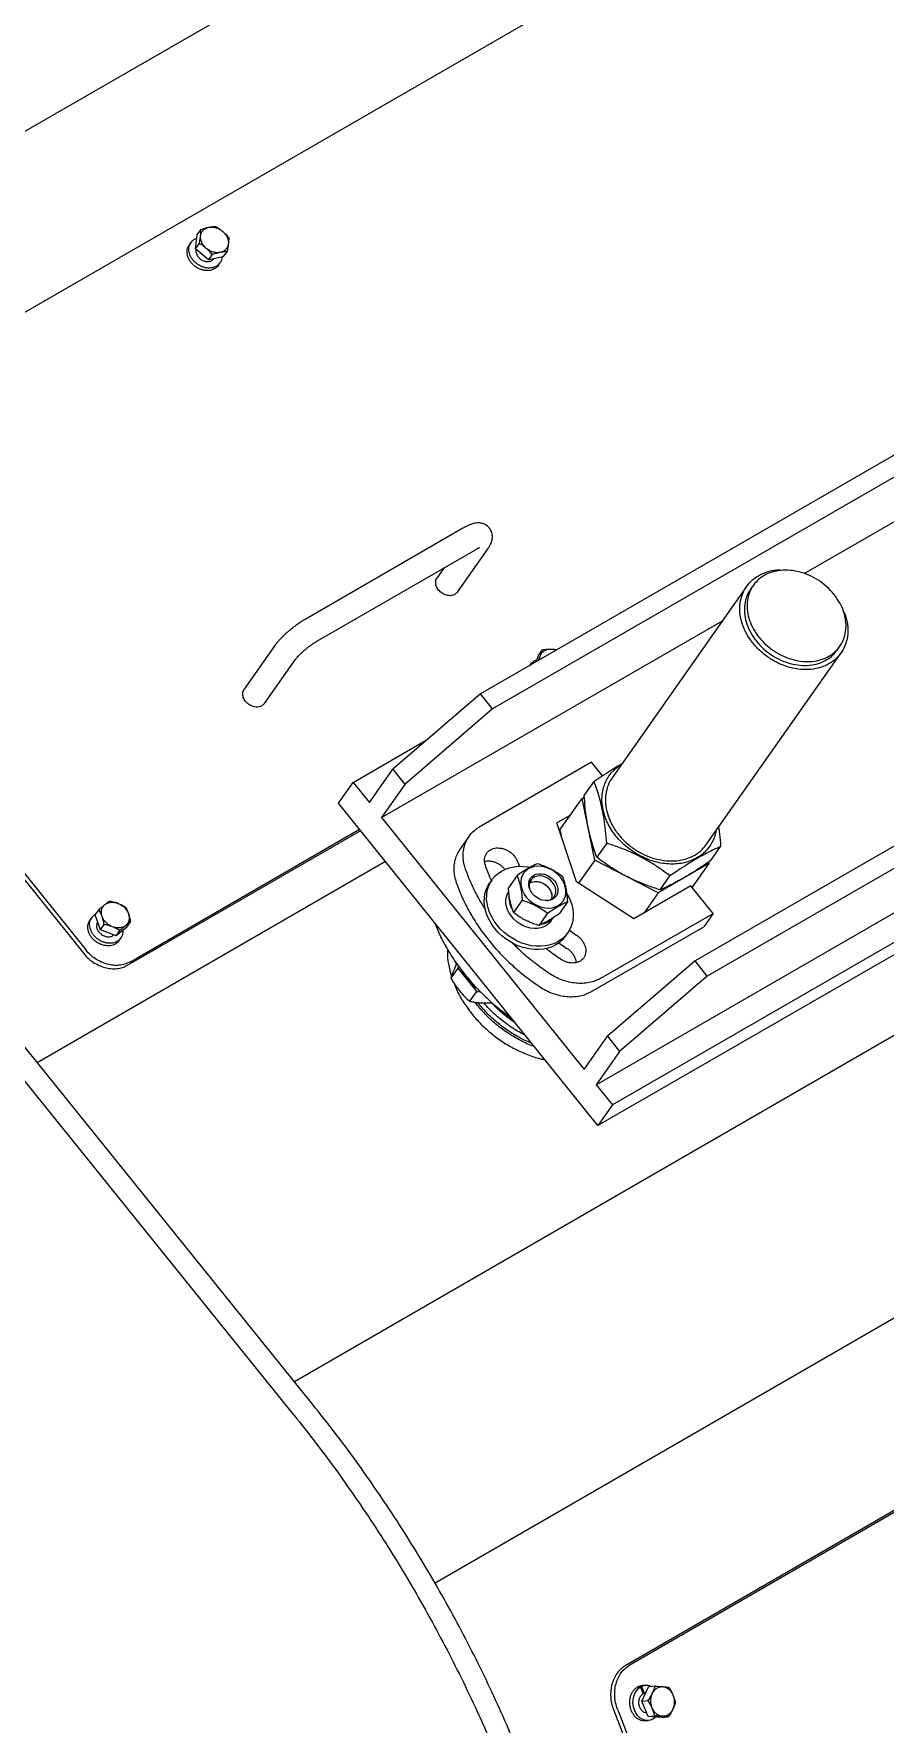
# Model space of a CAD drawing. Header units: millimetres. Extents: x 861 to 27901, y 673 to 17923.
# Drawn here: x 23601 to 24009, y 7513 to 8324 of the extents above; entities that cross this region are included whole.
import ezdxf

# ---------------------------------------------------------------- set-up
doc = ezdxf.new("R2010")
doc.units = ezdxf.units.MM
doc.header["$LTSCALE"] = 33.3

msp = doc.modelspace()

# ---------------------------------------------------------------- linework, layer by layer
at = {"color": 7, "linetype": 'Continuous', "lineweight": 25}
for p, q in [((24137.75, 8589.55), (23313.62, 8113.78)), ((24092.61, 8476.64), (23477.31, 8121.43)), ((24324.95, 8301.77), (23814.77, 8007.25)), ((24330.78, 8294.52), (23820.6, 8000)), ((23678.18, 8220.64), (23678.98, 8227.39)), ((23678.98, 8227.39), (23680.76, 8229.93)), ((23675.94, 8223.64), (23675.07, 8222.4)), ((23678.18, 8220.64), (23679.97, 8223.18)), ((23684.42, 8215.3), (23678.18, 8220.64)), ((23684.42, 8215.3), (23686.21, 8217.83)), ((23691.46, 8216.7), (23693.24, 8219.24)), ((23691.46, 8216.7), (23684.42, 8215.3)), ((23689, 8212.61), (23689.86, 8213.85)), ((24427.89, 8173.72), (23917.71, 7879.2)), ((24433.71, 8166.47), (23923.53, 7871.95)), ((23969.99, 8064.91), (24146.52, 8166.82)), ((23870.27, 7819.87), (24436.51, 8146.75)), ((24444.28, 8137.09), (23878.04, 7810.21)), ((24507.86, 8129.13), (23725.53, 7677.5)), ((24437.27, 8127.12), (23871.03, 7800.24)), ((23806.37, 8086.66), (23730.69, 8042.97)), ((23736.63, 8032.67), (23812.32, 8076.36)), ((23803.7, 8056.03), (23818.41, 8076.97)), ((23797.4, 8067.75), (23793.97, 8062.86)), ((23485.27, 8055.96), (23624.54, 7882.72)), ((23487.28, 8056.45), (23625.66, 7884.31)), ((23942.37, 8058.74), (23877.89, 7967.01)), ((23945.54, 8059.22), (23944.26, 8057.41)), ((23767.34, 7947.92), (23930.8, 8042.29)), ((24582.28, 8036.55), (23793, 7580.91)), ((23716.18, 8030.4), (23701.46, 8009.46)), ((23711.19, 8002.62), (23725.91, 8023.56)), ((23841.44, 8022.64), (23842.66, 8025.89)), ((23842.66, 8025.89), (23844.44, 8028.42)), ((23923.2, 7935.16), (23987.68, 8026.9)), ((23985.78, 8028.23), (23987.06, 8030.05)), ((23734.23, 7666.72), (23451.48, 8017.06)), ((23838.59, 8021.3), (23838.22, 8020.79)), ((23725.26, 7661.54), (23442.51, 8011.88)), ((23814.77, 8007.25), (23772.72, 7971.12)), ((23820.6, 8000), (23814.77, 8007.25)), ((23820.6, 8000), (23778.55, 7963.87)), ((23753.75, 7964.83), (23789.27, 7985.34)), ((23868.05, 7974.48), (23814.14, 7943.36)), ((23873.25, 7968.02), (23868.05, 7974.48)), ((23761.51, 7955.17), (23772.72, 7971.12)), ((23772.72, 7971.12), (23778.55, 7963.87)), ((23746.74, 7954.86), (23753.75, 7964.83)), ((23753.75, 7964.83), (23761.51, 7955.17)), ((23778.55, 7963.87), (23767.34, 7947.92)), ((23864.48, 7958.58), (23869.2, 7965.31)), ((23871.03, 7800.24), (23746.74, 7954.86)), ((23852.82, 7942), (23863.48, 7957.16)), ((23863.48, 7957.16), (23864.55, 7957.77)), ((23869.54, 7927.5), (23863.48, 7957.16)), ((23646.58, 7878.7), (23756.81, 7942.33)), ((23767.34, 7947.92), (23864.45, 7827.12)), ((23851.34, 7945.38), (23857.83, 7949.13)), ((23860.74, 7917.2), (23851.34, 7945.38)), ((23852.4, 7942.2), (23853.35, 7942.74)), ((23852.82, 7942), (23853.39, 7939.22)), ((23645.46, 7877.11), (23757.33, 7941.69)), ((23809.25, 7938.92), (23804.76, 7932.53)), ((23875.27, 7935.65), (23870.54, 7928.92)), ((23925.17, 7927.29), (23929.89, 7934.02)), ((23769.26, 7926.84), (23602.15, 7830.37)), ((23832.62, 7926.54), (23833.4, 7924.52)), ((23869.54, 7927.5), (23861.82, 7916.51)), ((23899.89, 7911.86), (23869.54, 7927.5)), ((23924.17, 7925.87), (23899.89, 7911.86)), ((23924.17, 7925.87), (23916.22, 7914.56)), ((23924.03, 7926.53), (23924.17, 7925.87)), ((23820.3, 7918.17), (23819.17, 7916.58)), ((23832.33, 7920.21), (23828.16, 7914.28)), ((23900.89, 7913.28), (23905.62, 7920.01)), ((23838.25, 7916.5), (23838.49, 7916.65)), ((23888.24, 7899.47), (23860.74, 7917.2)), ((23915.63, 7915.29), (23888.24, 7899.47)), ((23899.89, 7911.86), (23893.2, 7902.34)), ((23926.32, 7902), (23915.63, 7915.29)), ((23630.08, 7901.25), (23631.86, 7903.78)), ((23834.76, 7908.35), (23830.59, 7902.41)), ((23846.9, 7902.1), (23842.72, 7896.16)), ((23856.61, 7907.7), (23852.43, 7901.76)), ((23872.4, 7870.88), (23926.32, 7902)), ((24514.81, 7905.37), (23884.09, 7541.27)), ((24516.75, 7905.55), (23886.04, 7541.44)), ((23926.32, 7902), (23921.83, 7895.62)), ((23628.35, 7899.93), (23627.48, 7898.7)), ((23632.54, 7894.16), (23630.08, 7901.25)), ((23631.33, 7897.65), (23631, 7897.18)), ((23632.54, 7894.16), (23634.32, 7896.7)), ((23640.1, 7891.26), (23632.54, 7894.16)), ((23645.19, 7895.44), (23640.1, 7891.26)), ((23640.1, 7891.26), (23641.88, 7893.8)), ((23645.19, 7895.44), (23646.97, 7897.97)), ((23848.53, 7898.33), (23849.64, 7899.92)), ((23857.39, 7893.94), (23860.7, 7891.61)), ((23867.92, 7864.5), (23921.83, 7895.62)), ((23641.41, 7888.91), (23642.28, 7890.15)), ((23852.32, 7887.97), (23856.22, 7885.23)), ((23855.5, 7891.04), (23856.62, 7892.64)), ((23803.34, 7878.01), (23802.4, 7875.84)), ((23803.19, 7877.68), (23802.96, 7878.51)), ((23917.71, 7879.2), (23875.66, 7843.07)), ((23923.53, 7871.95), (23917.71, 7879.2)), ((23803.83, 7875.69), (23800.56, 7871.03)), ((23804.27, 7876.74), (23803.83, 7875.69)), ((23803.83, 7875.69), (23812.8, 7864.53)), ((23923.53, 7871.95), (23881.49, 7835.82)), ((23812.8, 7864.53), (23809.53, 7859.87)), ((23812.8, 7864.53), (23814.76, 7864.47)), ((23813.37, 7857.86), (23812.26, 7859.41)), ((23813.93, 7858.66), (23813.49, 7859.27)), ((23864.45, 7827.12), (23875.66, 7843.07)), ((23875.66, 7843.07), (23881.49, 7835.82)), ((23881.49, 7835.82), (23870.27, 7819.87)), ((23870.27, 7819.87), (23878.04, 7810.21)), ((23878.04, 7810.21), (23871.03, 7800.24)), ((23891.53, 7531.25), (23889.68, 7530.91)), ((23890.12, 7531.19), (23891.98, 7531.49)), ((23892.72, 7527.94), (23891.53, 7531.25)), ((23891.98, 7531.49), (23893.17, 7528.19)), ((23892.06, 7524.36), (23895.4, 7531.23)), ((23893.83, 7532), (23892.29, 7531.86)), ((23898.49, 7531.51), (23895.4, 7531.23)), ((23880.43, 7520.52), (23993.96, 7227.91)), ((23892.06, 7524.36), (23895.14, 7524.63)), ((23895.22, 7517), (23892.06, 7524.36)), ((23892.67, 7528.1), (23893.17, 7528.19)), ((23893.17, 7528.19), (23894.16, 7528.36)), ((23878.49, 7520.35), (23992.53, 7226.42)), ((23893.8, 7514.9), (23895.35, 7515.04)), ((23895.22, 7517), (23898.31, 7517.28)), ((23901.74, 7516.52), (23895.22, 7517)), ((23901.74, 7516.52), (23904.82, 7516.8))]:
    msp.add_line(p, q, dxfattribs=at)
at = {"color": 7, "linetype": 'Continuous', "lineweight": 25, "flags": 128}
for points in [[(23856.3, 7911.35), (23856.79, 7910.48), (23857.76, 7908.37), (23858.5, 7906.23), (23858.98, 7904.08), (23859.21, 7901.95), (23859.17, 7899.85), (23858.87, 7897.83), (23858.32, 7895.91), (23857.52, 7894.1), (23856.47, 7892.44), (23855.2, 7890.93), (23853.72, 7889.61), (23852.05, 7888.49), (23850.21, 7887.59), (23848.22, 7886.9), (23846.11, 7886.45), (23843.9, 7886.24), (23841.62, 7886.26), (23839.3, 7886.53), (23836.97, 7887.04), (23834.66, 7887.78), (23832.4, 7888.73), (23830.21, 7889.9), (23828.13, 7891.27), (23826.18, 7892.81), (23824.38, 7894.51), (23822.76, 7896.34), (23821.34, 7898.29), (23820.13, 7900.33), (23819.15, 7902.44), (23818.42, 7904.58), (23817.93, 7906.73), (23817.71, 7908.86), (23817.75, 7910.96), (23818.04, 7912.98), (23818.6, 7914.9), (23819.4, 7916.71), (23820.44, 7918.37), (23821.71, 7919.88), (23823.19, 7921.2), (23824.86, 7922.32), (23826.71, 7923.23), (23828.7, 7923.91), (23830.81, 7924.36), (23833.02, 7924.57), (23835.3, 7924.55), (23837.62, 7924.28), (23838.44, 7924.13)], [(23853.1, 7919.31), (23851.89, 7920.64), (23850.51, 7921.81), (23848.99, 7922.81), (23847.36, 7923.6), (23845.68, 7924.17), (23843.98, 7924.51), (23842.3, 7924.6), (23840.69, 7924.44), (23839.17, 7924.04), (23837.8, 7923.41), (23836.61, 7922.56), (23835.62, 7921.52), (23834.86, 7920.3), (23834.34, 7918.94), (23834.09, 7917.48), (23834.1, 7915.94), (23834.38, 7914.37), (23834.91, 7912.81), (23835.7, 7911.29), (23836.71, 7909.85), (23837.92, 7908.52), (23839.3, 7907.35), (23840.82, 7906.35), (23842.45, 7905.56), (23844.13, 7904.99), (23845.83, 7904.65), (23847.51, 7904.56), (23849.12, 7904.72), (23850.64, 7905.11), (23852.01, 7905.75), (23853.2, 7906.59), (23854.19, 7907.64), (23854.95, 7908.86), (23855.47, 7910.21), (23855.72, 7911.68), (23855.71, 7913.22), (23855.43, 7914.79), (23854.9, 7916.35), (23854.11, 7917.87), (23853.1, 7919.31)], [(23839.62, 7911.53), (23838.83, 7912.7), (23838.27, 7913.94), (23837.97, 7915.21), (23837.93, 7916.45), (23838.16, 7917.62), (23838.65, 7918.67), (23839.38, 7919.57), (23840.33, 7920.27), (23841.45, 7920.76), (23842.7, 7921.01), (23844.04, 7921.01), (23845.41, 7920.76), (23846.76, 7920.28), (23848.04, 7919.58), (23849.2, 7918.68), (23850.19, 7917.63), (23850.98, 7916.46), (23851.54, 7915.22), (23851.84, 7913.95), (23851.88, 7912.71), (23851.65, 7911.54), (23851.16, 7910.49), (23850.43, 7909.59), (23849.48, 7908.88), (23848.36, 7908.4), (23847.11, 7908.15), (23845.77, 7908.15), (23844.4, 7908.39), (23843.05, 7908.88), (23841.77, 7909.58), (23840.61, 7910.47), (23839.62, 7911.53)], [(23849.37, 7916.84), (23848.4, 7917.86), (23847.25, 7918.72), (23845.98, 7919.37), (23844.65, 7919.79), (23843.31, 7919.96), (23842.03, 7919.87), (23840.86, 7919.53), (23839.84, 7918.94), (23839.04, 7918.14), (23838.47, 7917.16), (23838.16, 7916.05), (23838.14, 7914.84), (23838.32, 7913.85)], [(23855.5, 7891.04), (23855.35, 7890.84), (23854.08, 7889.34), (23852.6, 7888.02), (23850.93, 7886.9), (23849.09, 7885.99), (23847.1, 7885.31), (23844.98, 7884.85), (23842.77, 7884.64), (23840.5, 7884.67), (23838.18, 7884.94), (23835.85, 7885.44), (23833.54, 7886.18), (23831.28, 7887.14), (23829.09, 7888.31), (23827.01, 7889.67), (23825.06, 7891.21), (23823.26, 7892.91), (23821.64, 7894.75), (23820.22, 7896.7), (23819.01, 7898.74), (23818.03, 7900.84), (23817.3, 7902.98), (23816.81, 7905.13), (23816.59, 7907.27), (23816.62, 7909.36), (23816.92, 7911.38), (23817.47, 7913.31), (23818.28, 7915.11), (23819.17, 7916.58)], [(23848.53, 7898.33), (23847.66, 7897.31), (23846.52, 7896.36), (23845.2, 7895.62), (23843.72, 7895.11), (23842.12, 7894.83), (23840.44, 7894.78), (23838.71, 7894.98), (23836.98, 7895.42), (23835.28, 7896.08), (23833.65, 7896.95), (23832.14, 7898.02), (23830.76, 7899.26), (23829.56, 7900.63), (23828.57, 7902.11), (23827.79, 7903.67), (23827.26, 7905.26), (23826.99, 7906.86), (23826.97, 7908.43), (23827.22, 7909.93), (23827.72, 7911.32), (23828.39, 7912.48)], [(23838.21, 7916.34), (23838.63, 7916.61), (23839.71, 7917.07), (23840.92, 7917.29), (23842.21, 7917.25), (23843.52, 7916.96), (23844.8, 7916.43), (23845.99, 7915.69), (23847.03, 7914.76), (23847.89, 7913.69), (23848.53, 7912.53), (23848.91, 7911.32), (23849.02, 7910.11), (23848.86, 7908.97), (23848.83, 7908.88)], [(23838.49, 7916.65), (23839.52, 7917.1), (23840.67, 7917.32), (23841.89, 7917.32), (23843.15, 7917.1), (23844.39, 7916.66), (23845.56, 7916.01), (23846.63, 7915.19), (23847.54, 7914.23)], [(23846.45, 7908.13), (23847.02, 7908.21), (23848.19, 7908.55), (23849.21, 7909.14), (23850.02, 7909.94), (23850.59, 7910.92), (23850.89, 7912.03), (23850.92, 7913.23), (23850.66, 7914.47), (23850.14, 7915.69), (23849.37, 7916.84)], [(23898.82, 7516.74), (23898.55, 7516.44), (23897.42, 7515.67), (23896.19, 7515.19), (23894.9, 7515.02), (23893.6, 7515.17), (23892.34, 7515.64), (23891.16, 7516.4), (23890.1, 7517.43), (23889.22, 7518.69), (23888.54, 7520.13), (23888.08, 7521.69), (23887.87, 7523.33), (23887.92, 7524.97), (23888.21, 7526.56), (23888.74, 7528.03), (23889.49, 7529.33), (23890.43, 7530.42), (23891.53, 7531.25)]]:
    msp.add_lwpolyline(points, dxfattribs=at)
at = {"color": 7, "linetype": 'Continuous', "lineweight": 25}
for centre, radius, start, end in [((23839.22, 7909.78), 10.86, 174.15198, 211.7084), ((23842.99, 7910.17), 6.1, 348.66808, 41.73348), ((23842.99, 7905.53), 8.7, 281.31052, 316.74611), ((23818.72, 7878.61), 13.44, 198.59129, 219.27106), ((23820.3, 7879.77), 15.02, 204.92046, 235.93958), ((23820.67, 7880.09), 15.88, 218.95922, 239.7611), ((23870.05, 7907.73), 69.74, 224.16037, 235.8138)]:
    msp.add_arc(centre, radius, start, end, dxfattribs=at)
for points, knots in [([(23690.8, 8216.57), (23690.79, 8216.38), (23690.77, 8215.74), (23690.41, 8214.73), (23689.75, 8213.6), (23688.81, 8212.67), (23687.66, 8211.97), (23686.33, 8211.52), (23684.87, 8211.34), (23683.33, 8211.45), (23681.78, 8211.82), (23680.27, 8212.46), (23678.86, 8213.33), (23677.61, 8214.4), (23676.55, 8215.64), (23675.72, 8216.99), (23675.17, 8218.41), (23674.91, 8219.84), (23674.95, 8221.24), (23675.28, 8222.53), (23675.91, 8223.69), (23676.79, 8224.65), (23677.76, 8225.34), (23678.49, 8225.59), (23678.78, 8225.69)], [0, 0, 0, 0, 0.019305, 0.066792, 0.114278, 0.161765, 0.209252, 0.256739, 0.304226, 0.351713, 0.3992, 0.446687, 0.494174, 0.541661, 0.589148, 0.636635, 0.684121, 0.731608, 0.779095, 0.826582, 0.874069, 0.921556, 0.969043, 1, 1, 1, 1]), ([(23679.97, 8223.18), (23680.1, 8223.85), (23680.36, 8225.14), (23680.51, 8226.31), (23680.59, 8226.87)], [0, 0, 0, 0, 0.5236871, 1, 1, 1, 1]), ([(23680.59, 8226.87), (23680.64, 8227.4), (23680.76, 8228.51), (23680.76, 8229.44), (23680.76, 8229.93)], [0, 0, 0, 0, 0.4763129, 1, 1, 1, 1]), ([(23680.76, 8229.93), (23681.43, 8230.14), (23682.71, 8230.55), (23683.93, 8230.82), (23684.51, 8230.95)], [0, 0, 0, 0, 0.523687, 1, 1, 1, 1]), ([(23684.51, 8230.95), (23685.06, 8231.05), (23686.23, 8231.25), (23687.26, 8231.3), (23687.8, 8231.33)], [0, 0, 0, 0, 0.4763129, 1, 1, 1, 1]), ([(23687.8, 8231.33), (23688.4, 8230.96), (23689.55, 8230.27), (23690.63, 8229.39), (23691.15, 8228.98)], [0, 0, 0, 0, 0.523687, 1, 1, 1, 1]), ([(23691.15, 8228.98), (23691.64, 8228.53), (23692.67, 8227.59), (23693.57, 8226.54), (23694.04, 8225.98)], [0, 0, 0, 0, 0.476313, 1, 1, 1, 1]), ([(23694.04, 8225.98), (23694.04, 8225.5), (23694.03, 8224.57), (23693.92, 8223.46), (23693.87, 8222.93)], [0, 0, 0, 0, 0.5236871, 1, 1, 1, 1]), ([(23688.99, 8212.62), (23688.73, 8212.3), (23688.21, 8211.63), (23687.11, 8210.9), (23685.83, 8210.38), (23684.39, 8210.13), (23682.87, 8210.16), (23681.32, 8210.46), (23679.79, 8211.03), (23678.35, 8211.84), (23677.05, 8212.87), (23675.93, 8214.06), (23675.05, 8215.39), (23674.42, 8216.8), (23674.08, 8218.23), (23674.04, 8219.64), (23674.31, 8220.96), (23674.68, 8221.89), (23675.02, 8222.3), (23675.09, 8222.38)], [0, 0, 0, 0, 0.058414, 0.120178, 0.181942, 0.243705, 0.305469, 0.367233, 0.428997, 0.49076, 0.552524, 0.614288, 0.676052, 0.737815, 0.799579, 0.861343, 0.923107, 0.98487, 1, 1, 1, 1]), ([(23678.38, 8220.41), (23678.37, 8220.38), (23678.15, 8219.88), (23678.34, 8218.68), (23679.03, 8217.07), (23680.35, 8215.67), (23682.03, 8214.73), (23683.85, 8214.37), (23685.48, 8214.68), (23686.56, 8215.27), (23686.83, 8215.83), (23686.88, 8215.94)], [0, 0, 0, 0, 0.010463, 0.147007, 0.283551, 0.420095, 0.556639, 0.693183, 0.829727, 0.966271, 1, 1, 1, 1]), ([(23683.31, 8220.83), (23682.8, 8221.24), (23681.72, 8222.12), (23680.57, 8222.81), (23679.97, 8223.18)], [0, 0, 0, 0, 0.476313, 1, 1, 1, 1]), ([(23686.21, 8217.83), (23685.74, 8218.39), (23684.84, 8219.44), (23683.8, 8220.38), (23683.31, 8220.83)], [0, 0, 0, 0, 0.5236871, 1, 1, 1, 1]), ([(23689.95, 8218.86), (23689.37, 8218.73), (23688.16, 8218.46), (23686.88, 8218.05), (23686.21, 8217.83)], [0, 0, 0, 0, 0.476313, 1, 1, 1, 1]), ([(23693.24, 8219.24), (23692.71, 8219.21), (23691.68, 8219.16), (23690.51, 8218.95), (23689.95, 8218.86)], [0, 0, 0, 0, 0.523687, 1, 1, 1, 1]), ([(23693.87, 8222.93), (23693.79, 8222.37), (23693.64, 8221.2), (23693.38, 8219.91), (23693.24, 8219.24)], [0, 0, 0, 0, 0.476313, 1, 1, 1, 1]), ([(23818.41, 8076.97), (23818.57, 8077.19), (23819.01, 8077.84), (23819.57, 8078.84), (23820.06, 8080), (23820.37, 8081.09), (23820.51, 8082.23), (23820.47, 8083.39), (23820.23, 8084.55), (23819.77, 8085.66), (23819.1, 8086.7), (23818.24, 8087.6), (23817.24, 8088.29), (23816.2, 8088.78), (23815.14, 8089.07), (23814.08, 8089.2), (23813.03, 8089.17), (23811.96, 8089.02), (23810.78, 8088.72), (23809.46, 8088.23), (23807.98, 8087.56), (23806.91, 8086.96), (23806.37, 8086.66)], [0, 0, 0, 0, 0.036866, 0.107892, 0.159816, 0.207096, 0.252024, 0.295969, 0.339568, 0.383084, 0.426634, 0.472702, 0.516406, 0.558471, 0.599747, 0.641187, 0.684137, 0.730802, 0.784994, 0.852956, 0.925834, 1, 1, 1, 1]), ([(23812.32, 8076.36), (23812.48, 8076.46), (23812.95, 8076.72), (23813.56, 8077.03), (23814.05, 8077.25), (23814.32, 8077.34), (23814.33, 8077.35), (23814.34, 8077.35)], [0, 0, 0, 0, 0.156594, 0.431176, 0.656905, 0.860559, 1, 1, 1, 1]), ([(23988.98, 8046.58), (23989.19, 8046.12), (23990.13, 8044.13), (23990.85, 8040.48), (23991.03, 8035.85), (23990.16, 8031.49), (23988.33, 8027.56), (23985.6, 8024.22), (23982.09, 8021.59), (23977.92, 8019.78), (23973.25, 8018.85), (23968.26, 8018.85), (23963.15, 8019.76), (23958.12, 8021.57), (23953.35, 8024.18), (23949.02, 8027.52), (23945.31, 8031.44), (23942.36, 8035.8), (23940.28, 8040.43), (23939.15, 8045.15), (23939.02, 8049.79), (23939.88, 8054.15), (23941.71, 8058.08), (23944.44, 8061.42), (23947.95, 8064.06), (23952.14, 8065.82), (23955.76, 8066.69), (23958.01, 8066.65), (23958.6, 8066.63)], [0, 0, 0, 0, 0.01225, 0.052809, 0.093369, 0.133928, 0.174487, 0.215046, 0.255605, 0.296164, 0.336723, 0.377282, 0.417842, 0.458401, 0.49896, 0.539519, 0.580078, 0.620637, 0.661196, 0.701755, 0.742315, 0.782874, 0.823433, 0.863992, 0.904551, 0.94511, 0.985669, 1, 1, 1, 1]), ([(23794.63, 8057.02), (23794.21, 8057.65), (23793.38, 8058.92), (23793.19, 8060.94), (23793.45, 8062.33), (23793.95, 8062.79), (23794, 8062.84)], [0, 0, 0, 0, 0.322025, 0.644051, 0.966076, 1, 1, 1, 1]), ([(23803.67, 8056.06), (23803.3, 8055.64), (23802.54, 8054.75), (23800.62, 8054.21), (23798.43, 8054.4), (23796.25, 8055.35), (23795.17, 8056.46), (23794.63, 8057.02)], [0, 0, 0, 0, 0.182782, 0.387086, 0.591391, 0.795695, 1, 1, 1, 1]), ([(23944.33, 8057.36), (23944.15, 8057.15), (23943.12, 8055.93), (23942.03, 8053.17), (23941.19, 8049.21), (23941.32, 8044.96), (23942.36, 8040.64), (23944.23, 8036.37), (23946.13, 8033.77), (23947.08, 8032.46)], [0, 0, 0, 0, 0.034176, 0.195147, 0.356117, 0.517088, 0.678059, 0.839029, 1, 1, 1, 1]), ([(23730.69, 8042.97), (23730.43, 8042.82), (23729.67, 8042.38), (23728.39, 8041.55), (23726.84, 8040.48), (23725.3, 8039.35), (23723.8, 8038.16), (23722.34, 8036.93), (23720.95, 8035.68), (23719.64, 8034.42), (23718.41, 8033.15), (23717.28, 8031.87), (23716.57, 8030.96), (23716.22, 8030.46), (23716.18, 8030.4)], [0, 0, 0, 0, 0.048798, 0.144484, 0.237713, 0.329423, 0.420433, 0.511325, 0.602497, 0.694478, 0.788036, 0.884412, 0.986447, 1, 1, 1, 1]), ([(23725.91, 8023.56), (23725.97, 8023.65), (23726.14, 8023.89), (23726.55, 8024.4), (23727.17, 8025.1), (23727.96, 8025.92), (23728.9, 8026.84), (23729.97, 8027.8), (23731.13, 8028.78), (23732.33, 8029.75), (23733.55, 8030.66), (23734.74, 8031.49), (23735.78, 8032.17), (23736.37, 8032.52), (23736.63, 8032.67)], [0, 0, 0, 0, 0.04711, 0.121411, 0.201059, 0.285949, 0.374606, 0.465795, 0.558538, 0.652066, 0.745712, 0.838682, 0.930278, 1, 1, 1, 1]), ([(23947.08, 8032.46), (23948.16, 8031.24), (23950.33, 8028.78), (23954.33, 8025.75), (23958.69, 8023.34), (23963.31, 8021.69), (23967.99, 8020.85), (23972.56, 8020.86), (23976.84, 8021.7), (23980.64, 8023.38), (23983.7, 8025.57), (23985.1, 8027.45), (23985.71, 8028.28)], [0, 0, 0, 0, 0.102169, 0.204338, 0.306508, 0.408677, 0.510846, 0.613015, 0.715184, 0.817353, 0.919523, 1, 1, 1, 1]), ([(23838.32, 8020.84), (23838.34, 8020.89), (23838.54, 8021.35), (23839.17, 8022.05), (23840.21, 8022.86), (23841.1, 8023.33), (23841.66, 8023.44), (23841.75, 8023.46)], [0, 0, 0, 0, 0.039955, 0.340716, 0.641478, 0.942239, 1, 1, 1, 1]), ([(23842.56, 8023.29), (23842.68, 8023.56), (23843.03, 8024.4), (23843.32, 8025.15), (23843.51, 8025.66)], [0, 0, 0, 0, 0.325971, 1, 1, 1, 1]), ([(23843.26, 8023.69), (23843.24, 8023.85), (23843.15, 8024.55), (23843.35, 8025.18), (23843.51, 8025.66)], [0, 0, 0, 0, 0.232487, 1, 1, 1, 1]), ([(23843.51, 8025.66), (23843.69, 8026.14), (23844.05, 8027.16), (23844.31, 8027.99), (23844.44, 8028.42)], [0, 0, 0, 0, 0.476313, 1, 1, 1, 1]), ([(23844.44, 8028.42), (23845.15, 8028.51), (23846.51, 8028.69), (23847.81, 8028.72), (23848.42, 8028.73)], [0, 0, 0, 0, 0.523687, 1, 1, 1, 1]), ([(23848.42, 8028.73), (23849, 8028.71), (23849.89, 8028.67), (23850.76, 8028.32), (23851.06, 8028.2)], [0, 0, 0, 0, 0.655974, 1, 1, 1, 1]), ([(23848.42, 8028.73), (23849.02, 8028.72), (23850.12, 8028.69), (23851.09, 8028.54), (23851.53, 8028.47)], [0, 0, 0, 0, 0.545745, 1, 1, 1, 1]), ([(23711.16, 8002.65), (23710.8, 8002.23), (23710.04, 8001.34), (23708.12, 8000.8), (23705.92, 8000.99), (23703.77, 8001.97), (23702.02, 8003.55), (23700.9, 8005.53), (23700.68, 8007.53), (23700.94, 8008.93), (23701.45, 8009.39), (23701.49, 8009.43)], [0, 0, 0, 0, 0.111832, 0.236832, 0.361832, 0.486832, 0.611832, 0.736832, 0.861832, 0.986832, 1, 1, 1, 1]), ([(23869.2, 7965.31), (23870.85, 7966.42), (23873.97, 7968.53), (23878.32, 7971.29), (23881.21, 7973.06), (23882.59, 7973.82), (23882.74, 7973.9)], [0, 0, 0, 0, 0.351885, 0.66642, 0.963079, 1, 1, 1, 1]), ([(23927.66, 7941.5), (23927.62, 7941.21), (23927.43, 7939.86), (23926.62, 7937.64), (23925.24, 7934.92), (23923.41, 7932.48), (23921.2, 7930.36), (23918.62, 7928.6), (23915.75, 7927.22), (23912.61, 7926.25), (23909.26, 7925.7), (23905.77, 7925.59), (23902.18, 7925.91), (23898.57, 7926.66), (23894.99, 7927.84), (23891.51, 7929.41), (23888.18, 7931.35), (23885.07, 7933.63), (23882.21, 7936.2), (23879.68, 7939.04), (23877.49, 7942.07), (23875.71, 7945.27), (23874.35, 7948.56), (23873.43, 7951.89), (23872.98, 7955.22), (23873.01, 7958.47), (23873.5, 7961.59), (23874.46, 7964.53), (23875.86, 7967.25), (23877.69, 7969.68), (23879.85, 7971.79), (23881.57, 7972.89), (23882.41, 7973.43)], [0, 0, 0, 0, 0.009816, 0.044014, 0.078213, 0.112411, 0.14661, 0.180808, 0.215007, 0.249205, 0.283404, 0.317602, 0.351801, 0.386, 0.420198, 0.454397, 0.488595, 0.522794, 0.556992, 0.591191, 0.625389, 0.659588, 0.693786, 0.727985, 0.762183, 0.796382, 0.83058, 0.864779, 0.898977, 0.933176, 0.967375, 1, 1, 1, 1]), ([(23877.96, 7966.95), (23877.77, 7966.72), (23876.65, 7965.4), (23875.46, 7962.38), (23874.53, 7958.06), (23874.68, 7953.42), (23875.81, 7948.7), (23877.89, 7944.07), (23880.84, 7939.71), (23884.55, 7935.79), (23888.87, 7932.45), (23893.64, 7929.83), (23898.68, 7928.03), (23903.79, 7927.11), (23908.77, 7927.12), (23913.45, 7928.04), (23917.6, 7929.87), (23920.94, 7932.26), (23922.46, 7934.31), (23923.13, 7935.22)], [0, 0, 0, 0, 0.013269, 0.075769, 0.138269, 0.200769, 0.263269, 0.325769, 0.388269, 0.450769, 0.513269, 0.575769, 0.638269, 0.700769, 0.763269, 0.825769, 0.888269, 0.950769, 1, 1, 1, 1]), ([(23870.54, 7928.92), (23869.99, 7930.42), (23868.94, 7933.25), (23867.61, 7937.78), (23866.54, 7942.36), (23865.67, 7947.25), (23864.96, 7952.66), (23864.64, 7956.53), (23864.48, 7958.58)], [0, 0, 0, 0, 0.182375, 0.345749, 0.5, 0.654251, 0.817624, 1, 1, 1, 1]), ([(23875.27, 7935.65), (23875.1, 7937.7), (23874.78, 7941.57), (23874.07, 7946.98), (23873.21, 7951.86), (23872.14, 7956.44), (23870.81, 7960.97), (23869.76, 7963.81), (23869.2, 7965.31)], [0, 0, 0, 0, 0.1826877, 0.3459844, 0.5, 0.6540051, 0.8173015, 1, 1, 1, 1]), ([(23928.92, 7943.3), (23929.07, 7942.25), (23929.49, 7939.23), (23929.73, 7936.08), (23929.89, 7934.02)], [0, 0, 0, 0, 0.349256, 1, 1, 1, 1]), ([(23905.62, 7920.01), (23904, 7921.22), (23900.93, 7923.51), (23896.15, 7926.57), (23891.42, 7929.21), (23886.47, 7931.56), (23881.08, 7933.74), (23877.28, 7934.99), (23875.27, 7935.65)], [0, 0, 0, 0, 0.182688, 0.345984, 0.5, 0.654005, 0.817302, 1, 1, 1, 1]), ([(23929.89, 7934.02), (23928.64, 7933.46), (23926.26, 7932.39), (23922.5, 7930.48), (23918.73, 7928.4), (23914.75, 7926.01), (23910.38, 7923.23), (23907.26, 7921.12), (23905.62, 7920.01)], [0, 0, 0, 0, 0.182688, 0.345984, 0.5, 0.654005, 0.817302, 1, 1, 1, 1]), ([(23804.81, 7932.5), (23804.47, 7932.02), (23803.59, 7930.79), (23802.68, 7928.48), (23802.04, 7925.69), (23801.91, 7922.73), (23802.23, 7919.7), (23802.86, 7917.67), (23803.17, 7916.65)], [0, 0, 0, 0, 0.112471, 0.2899768, 0.4674826, 0.6449884, 0.8224942, 1, 1, 1, 1]), ([(23826.55, 7923.02), (23826.19, 7923.43), (23825.47, 7924.26), (23824.11, 7925.3), (23822.62, 7926.14), (23821.03, 7926.72), (23819.43, 7927.01), (23817.97, 7927.05), (23817.12, 7926.86), (23816.75, 7926.77)], [0, 0, 0, 0, 0.1439155, 0.2925489, 0.4411823, 0.5898157, 0.7384491, 0.8870826, 1, 1, 1, 1]), ([(23842.04, 7925.82), (23841.48, 7925.57), (23840.42, 7925.09), (23838.73, 7924.22), (23836.91, 7923.19), (23834.78, 7921.87), (23833.18, 7920.79), (23832.33, 7920.21)], [0, 0, 0, 0, 0.203457, 0.383587, 0.554959, 0.763165, 1, 1, 1, 1]), ([(23854.18, 7919.56), (23853.46, 7920.1), (23852.09, 7921.12), (23849.95, 7922.46), (23847.67, 7923.67), (23845.04, 7924.82), (23843.08, 7925.47), (23842.04, 7925.82)], [0, 0, 0, 0, 0.203457, 0.383587, 0.554959, 0.763165, 1, 1, 1, 1]), ([(23900.89, 7913.28), (23898.89, 7913.94), (23895.09, 7915.18), (23889.69, 7917.37), (23884.74, 7919.72), (23880, 7922.36), (23875.23, 7925.42), (23872.16, 7927.71), (23870.54, 7928.92)], [0, 0, 0, 0, 0.182375, 0.345749, 0.5, 0.654251, 0.817624, 1, 1, 1, 1]), ([(23925.17, 7927.29), (23923.52, 7926.18), (23920.41, 7924.08), (23916.04, 7921.29), (23912.05, 7918.9), (23908.28, 7916.81), (23904.52, 7914.9), (23902.14, 7913.84), (23900.89, 7913.28)], [0, 0, 0, 0, 0.182375, 0.345749, 0.5, 0.654251, 0.817624, 1, 1, 1, 1]), ([(23817.14, 7903.99), (23816.11, 7905.61), (23813.63, 7909.48), (23810.41, 7915.86), (23808.57, 7920.64), (23807.65, 7923.03)], [0, 0, 0, 0, 0.263573, 0.631787, 1, 1, 1, 1]), ([(23819.99, 7917.92), (23819.87, 7918.16), (23818.67, 7920.53), (23817.84, 7922.98), (23817.1, 7925.18)], [0, 0, 0, 0, 0.1016, 1, 1, 1, 1]), ([(23832.33, 7920.21), (23832.58, 7919.55), (23833.04, 7918.29), (23833.62, 7916.25), (23834.1, 7914.03), (23834.5, 7911.41), (23834.67, 7909.41), (23834.76, 7908.35)], [0, 0, 0, 0, 0.203457, 0.383587, 0.554959, 0.763165, 1, 1, 1, 1]), ([(23856.61, 7907.7), (23856.53, 7908.61), (23856.39, 7910.33), (23856.06, 7912.72), (23855.62, 7914.99), (23855, 7917.31), (23854.47, 7918.78), (23854.18, 7919.56)], [0, 0, 0, 0, 0.203457, 0.383587, 0.554959, 0.763165, 1, 1, 1, 1]), ([(23830.59, 7902.41), (23830.34, 7903.08), (23829.87, 7904.34), (23829.3, 7906.38), (23828.82, 7908.6), (23828.42, 7911.22), (23828.25, 7913.22), (23828.16, 7914.28)], [0, 0, 0, 0, 0.203457, 0.383587, 0.554959, 0.763165, 1, 1, 1, 1]), ([(23643.24, 7893.84), (23643.25, 7893.46), (23643.28, 7892.61), (23642.97, 7891.38), (23642.39, 7890.21), (23641.53, 7889.22), (23640.43, 7888.45), (23639.15, 7887.92), (23637.72, 7887.66), (23636.2, 7887.68), (23634.65, 7887.98), (23633.13, 7888.54), (23631.68, 7889.34), (23630.37, 7890.36), (23629.25, 7891.55), (23628.35, 7892.88), (23627.72, 7894.29), (23627.37, 7895.72), (23627.32, 7897.13), (23627.57, 7898.46), (23628.1, 7899.66), (23628.92, 7900.68), (23629.69, 7901.34), (23630.23, 7901.57), (23630.34, 7901.62)], [0, 0, 0, 0, 0.038625, 0.086045, 0.133464, 0.180883, 0.228302, 0.275722, 0.323141, 0.37056, 0.41798, 0.465399, 0.512818, 0.560237, 0.607657, 0.655076, 0.702495, 0.749914, 0.797334, 0.844753, 0.892172, 0.939591, 0.987011, 1, 1, 1, 1]), ([(23631.86, 7903.78), (23632.36, 7904.24), (23633.32, 7905.1), (23634.21, 7905.84), (23634.63, 7906.19)], [0, 0, 0, 0, 0.523687, 1, 1, 1, 1]), ([(23633.32, 7900.56), (23633.11, 7901.12), (23632.67, 7902.29), (23632.14, 7903.27), (23631.86, 7903.78)], [0, 0, 0, 0, 0.476313, 1, 1, 1, 1]), ([(23634.63, 7906.19), (23635.03, 7906.51), (23635.87, 7907.19), (23636.58, 7907.7), (23636.95, 7907.96)], [0, 0, 0, 0, 0.476313, 1, 1, 1, 1]), ([(23636.95, 7907.96), (23637.67, 7907.81), (23639.03, 7907.51), (23640.34, 7907.05), (23640.96, 7906.83)], [0, 0, 0, 0, 0.523687, 1, 1, 1, 1]), ([(23640.96, 7906.83), (23641.56, 7906.58), (23642.81, 7906.06), (23643.93, 7905.4), (23644.51, 7905.06)], [0, 0, 0, 0, 0.476313, 1, 1, 1, 1]), ([(23644.51, 7905.06), (23644.79, 7904.54), (23645.32, 7903.56), (23645.76, 7902.39), (23645.97, 7901.84)], [0, 0, 0, 0, 0.5236871, 1, 1, 1, 1]), ([(23645.97, 7901.84), (23646.15, 7901.25), (23646.55, 7900.02), (23646.83, 7898.68), (23646.97, 7897.97)], [0, 0, 0, 0, 0.476313, 1, 1, 1, 1]), ([(23842.72, 7896.16), (23841.83, 7896.45), (23840.14, 7897.01), (23837.76, 7898), (23835.44, 7899.16), (23833.02, 7900.61), (23831.43, 7901.79), (23830.59, 7902.41)], [0, 0, 0, 0, 0.203457, 0.383587, 0.554959, 0.763165, 1, 1, 1, 1]), ([(23834.76, 7908.35), (23835.65, 7908.06), (23837.34, 7907.5), (23839.72, 7906.51), (23842.04, 7905.35), (23844.47, 7903.9), (23846.05, 7902.72), (23846.9, 7902.1)], [0, 0, 0, 0, 0.203457, 0.383587, 0.554959, 0.763165, 1, 1, 1, 1]), ([(23852.43, 7901.76), (23851.7, 7901.27), (23850.32, 7900.34), (23848.39, 7899.12), (23846.53, 7898.03), (23844.61, 7897.01), (23843.38, 7896.45), (23842.72, 7896.16)], [0, 0, 0, 0, 0.2034566, 0.3835874, 0.5549589, 0.7631645, 1, 1, 1, 1]), ([(23846.9, 7902.1), (23847.63, 7902.59), (23849.01, 7903.52), (23850.94, 7904.74), (23852.8, 7905.83), (23854.72, 7906.85), (23855.95, 7907.41), (23856.61, 7907.7)], [0, 0, 0, 0, 0.203457, 0.383587, 0.554959, 0.763165, 1, 1, 1, 1]), ([(23641.38, 7888.93), (23641.22, 7888.7), (23640.81, 7888.11), (23639.87, 7887.4), (23638.64, 7886.8), (23637.24, 7886.47), (23635.74, 7886.41), (23634.19, 7886.64), (23632.65, 7887.13), (23631.18, 7887.87), (23629.83, 7888.84), (23628.65, 7889.99), (23627.69, 7891.29), (23626.99, 7892.67), (23626.56, 7894.11), (23626.43, 7895.53), (23626.61, 7896.88), (23626.97, 7897.95), (23627.37, 7898.49), (23627.51, 7898.68)], [0, 0, 0, 0, 0.040142, 0.101904, 0.163666, 0.225428, 0.287191, 0.348953, 0.410715, 0.472477, 0.534239, 0.596001, 0.657763, 0.719525, 0.781287, 0.84305, 0.904812, 0.966574, 1, 1, 1, 1]), ([(23631.29, 7897.86), (23631.27, 7897.84), (23630.87, 7897.47), (23630.64, 7896.36), (23630.77, 7894.74), (23631.63, 7893.11), (23633.01, 7891.79), (23634.73, 7890.92), (23636.52, 7890.69), (23637.97, 7890.95), (23638.55, 7891.49), (23638.75, 7891.68)], [0, 0, 0, 0, 0.009941, 0.140859, 0.271778, 0.402697, 0.533615, 0.664534, 0.795453, 0.926371, 1, 1, 1, 1]), ([(23631.12, 7897.35), (23631.12, 7897.35), (23631.07, 7897.33), (23631.05, 7897.28), (23631.02, 7897.24)], [0, 0, 0, 0, 0.075047, 1, 1, 1, 1]), ([(23634.32, 7896.7), (23634.18, 7897.4), (23633.9, 7898.74), (23633.5, 7899.97), (23633.32, 7900.56)], [0, 0, 0, 0, 0.523687, 1, 1, 1, 1]), ([(23638.33, 7895.57), (23637.71, 7895.79), (23636.4, 7896.25), (23635.04, 7896.54), (23634.32, 7896.7)], [0, 0, 0, 0, 0.476313, 1, 1, 1, 1]), ([(23641.88, 7893.8), (23641.3, 7894.14), (23640.18, 7894.8), (23638.93, 7895.32), (23638.33, 7895.57)], [0, 0, 0, 0, 0.523687, 1, 1, 1, 1]), ([(23644.65, 7896.21), (23644.23, 7895.85), (23643.34, 7895.11), (23642.38, 7894.25), (23641.88, 7893.8)], [0, 0, 0, 0, 0.476313, 1, 1, 1, 1]), ([(23646.97, 7897.97), (23646.6, 7897.71), (23645.89, 7897.2), (23645.05, 7896.53), (23644.65, 7896.21)], [0, 0, 0, 0, 0.523687, 1, 1, 1, 1]), ([(23792.76, 7897.6), (23793.34, 7896.11), (23794.84, 7892.23), (23798.05, 7886.1), (23802.26, 7879.28), (23807.11, 7872.73), (23812.52, 7866.51), (23818.47, 7860.69), (23824.03, 7855.92), (23827.74, 7853.31), (23829.17, 7852.31)], [0, 0, 0, 0, 0.086029, 0.224019, 0.36201, 0.5, 0.63799, 0.775981, 0.913971, 1, 1, 1, 1]), ([(23847.71, 7873.2), (23845.42, 7874.8), (23840.84, 7878), (23834.96, 7882.92), (23831.57, 7886.35), (23830.12, 7887.81)], [0, 0, 0, 0, 0.3647, 0.7294, 1, 1, 1, 1]), ([(23853.52, 7879.86), (23851.38, 7881.26), (23848.85, 7882.92), (23846.53, 7884.86), (23846.17, 7885.17)], [0, 0, 0, 0, 0.841516, 1, 1, 1, 1]), ([(23860.72, 7878.45), (23860.72, 7878.53), (23860.7, 7879.09), (23860.38, 7880.18), (23859.73, 7881.63), (23858.78, 7883), (23857.61, 7884.24), (23856.68, 7884.9), (23856.22, 7885.23)], [0, 0, 0, 0, 0.032708, 0.226166, 0.419625, 0.613083, 0.806542, 1, 1, 1, 1]), ([(23798.9, 7884.9), (23798.88, 7883.97), (23798.81, 7881.16), (23799.43, 7876.78), (23800.44, 7873.37), (23800.88, 7871.9)], [0, 0, 0, 0, 0.217818, 0.662697, 1, 1, 1, 1]), ([(23802.4, 7875.84), (23802.02, 7874.9), (23801.3, 7873.14), (23800.8, 7871.7), (23800.56, 7871.03)], [0, 0, 0, 0, 0.535251, 1, 1, 1, 1]), ([(23800.56, 7871.03), (23800.94, 7870.38), (23801.66, 7869.13), (23802.99, 7867.04), (23804.03, 7865.69), (23804.65, 7864.88)], [0, 0, 0, 0, 0.303074, 0.582113, 1, 1, 1, 1]), ([(23802.1, 7868.48), (23802.59, 7867.23), (23803.83, 7864.06), (23806.63, 7859.12), (23809.26, 7855.62), (23810.57, 7853.87)], [0, 0, 0, 0, 0.244914, 0.622457, 1, 1, 1, 1]), ([(23804.65, 7864.88), (23805.48, 7863.9), (23807.05, 7862.08), (23808.74, 7860.57), (23809.53, 7859.87)], [0, 0, 0, 0, 0.535251, 1, 1, 1, 1]), ([(23809.53, 7859.87), (23810.13, 7859.75), (23811.28, 7859.53), (23813.36, 7859.23), (23814.92, 7859.15), (23815.86, 7859.1)], [0, 0, 0, 0, 0.303074, 0.582113, 1, 1, 1, 1]), ([(23810.57, 7853.87), (23812, 7852.19), (23814.88, 7848.84), (23819.91, 7844.34), (23825.35, 7840.35), (23831.18, 7836.94), (23837.28, 7834.23), (23842.14, 7832.52), (23844.94, 7831.97), (23845.63, 7831.84)], [0, 0, 0, 0, 0.158003, 0.316006, 0.474009, 0.632012, 0.790015, 0.948018, 1, 1, 1, 1]), ([(23840.54, 7838.16), (23840.4, 7838.21), (23838.17, 7838.93), (23834, 7840.99), (23828.15, 7844.32), (23822.71, 7848.33), (23817.68, 7852.82), (23814.81, 7856.18), (23813.37, 7857.86)], [0, 0, 0, 0, 0.013647, 0.210918, 0.408188, 0.605459, 0.802729, 1, 1, 1, 1]), ([(23839.29, 7839.73), (23837.71, 7840.4), (23834.09, 7841.95), (23828.72, 7845.15), (23823.27, 7849.13), (23818.24, 7853.62), (23815.37, 7856.98), (23813.93, 7858.66)], [0, 0, 0, 0, 0.161799, 0.371349, 0.580899, 0.79045, 1, 1, 1, 1]), ([(23815.86, 7859.1), (23817.1, 7859.08), (23818.53, 7859.06), (23820.02, 7859.2), (23820.23, 7859.22)], [0, 0, 0, 0, 0.865121, 1, 1, 1, 1]), ([(23836.27, 7843.48), (23834.24, 7844.6), (23830.07, 7846.91), (23824.27, 7851.25), (23819.59, 7855.34), (23817.16, 7858.13), (23816.32, 7859.11)], [0, 0, 0, 0, 0.2729188, 0.5595109, 0.8461029, 1, 1, 1, 1]), ([(23831.05, 7849.97), (23829.36, 7851.17), (23825.69, 7853.77), (23822.03, 7856.95), (23820.24, 7858.97), (23820.03, 7859.21)], [0, 0, 0, 0, 0.430687, 0.932857, 1, 1, 1, 1]), ([(23893.8, 7514.92), (23893.77, 7514.91), (23893.31, 7514.82), (23892.4, 7514.93), (23891.12, 7515.29), (23889.9, 7515.99), (23888.8, 7516.95), (23887.86, 7518.16), (23887.12, 7519.56), (23886.6, 7521.11), (23886.32, 7522.74), (23886.29, 7524.4), (23886.52, 7526.02), (23886.99, 7527.54), (23887.69, 7528.9), (23888.58, 7530.07), (23889.31, 7530.63), (23889.68, 7530.91)], [0, 0, 0, 0, 0.005061, 0.076128, 0.147195, 0.218263, 0.28933, 0.360397, 0.431464, 0.502531, 0.573598, 0.644665, 0.715732, 0.786799, 0.857866, 0.928933, 1, 1, 1, 1]), ([(23890.12, 7531.19), (23890.52, 7531.38), (23891.22, 7531.73), (23891.97, 7531.8), (23892.29, 7531.83)], [0, 0, 0, 0, 0.575457, 1, 1, 1, 1]), ([(23891.98, 7531.49), (23892.39, 7531.65), (23893.21, 7531.98), (23894.52, 7532.06), (23895.76, 7531.88), (23896.53, 7531.53), (23896.87, 7531.36)], [0, 0, 0, 0, 0.260433, 0.520866, 0.781298, 1, 1, 1, 1]), ([(23897.21, 7528.1), (23897.46, 7528.66), (23897.99, 7529.82), (23898.32, 7530.93), (23898.49, 7531.51)], [0, 0, 0, 0, 0.476313, 1, 1, 1, 1]), ([(23898.49, 7531.51), (23899.16, 7531.47), (23900.45, 7531.42), (23901.59, 7531.34), (23902.14, 7531.3)], [0, 0, 0, 0, 0.523687, 1, 1, 1, 1]), ([(23902.14, 7531.3), (23902.64, 7531.26), (23903.71, 7531.17), (23904.56, 7531.08), (23905, 7531.02)], [0, 0, 0, 0, 0.476313, 1, 1, 1, 1]), ([(23905, 7531.02), (23905.39, 7530.4), (23906.13, 7529.22), (23906.7, 7527.97), (23906.98, 7527.38)], [0, 0, 0, 0, 0.523687, 1, 1, 1, 1]), ([(23894.51, 7518.66), (23894.1, 7518.71), (23893.19, 7518.84), (23891.95, 7519.88), (23891.02, 7521.44), (23890.6, 7523.32), (23890.77, 7525.22), (23891.48, 7526.92), (23892.31, 7527.6), (23892.72, 7527.94)], [0, 0, 0, 0, 0.119655, 0.266379, 0.413103, 0.559827, 0.706552, 0.853276, 1, 1, 1, 1]), ([(23895.14, 7524.63), (23895.54, 7525.23), (23896.31, 7526.38), (23896.92, 7527.55), (23897.21, 7528.1)], [0, 0, 0, 0, 0.523687, 1, 1, 1, 1]), ([(23897.12, 7520.99), (23896.84, 7521.58), (23896.27, 7522.83), (23895.53, 7524.01), (23895.14, 7524.63)], [0, 0, 0, 0, 0.476313, 1, 1, 1, 1]), ([(23898.31, 7517.28), (23898.15, 7517.92), (23897.85, 7519.15), (23897.35, 7520.4), (23897.12, 7520.99)], [0, 0, 0, 0, 0.523687, 1, 1, 1, 1]), ([(23908.17, 7523.67), (23908, 7523.09), (23907.67, 7521.98), (23907.14, 7520.82), (23906.89, 7520.27)], [0, 0, 0, 0, 0.523687, 1, 1, 1, 1]), ([(23906.98, 7527.38), (23907.21, 7526.79), (23907.71, 7525.54), (23908.01, 7524.31), (23908.17, 7523.67)], [0, 0, 0, 0, 0.476313, 1, 1, 1, 1]), ([(23901.96, 7517.07), (23901.41, 7517.11), (23900.27, 7517.19), (23898.98, 7517.25), (23898.31, 7517.28)], [0, 0, 0, 0, 0.4763129, 1, 1, 1, 1]), ([(23904.82, 7516.8), (23904.38, 7516.85), (23903.53, 7516.95), (23902.46, 7517.03), (23901.96, 7517.07)], [0, 0, 0, 0, 0.523687, 1, 1, 1, 1]), ([(23906.89, 7520.27), (23906.6, 7519.71), (23905.99, 7518.55), (23905.22, 7517.4), (23904.82, 7516.8)], [0, 0, 0, 0, 0.476313, 1, 1, 1, 1])]:
    msp.add_open_spline(points, degree=3, knots=knots, dxfattribs=at)
for points in [[(23683.31, 8220.83), (23682.87, 8221.26), (23681.97, 8222.12), (23681.07, 8223.68), (23680.54, 8225.3), (23680.57, 8226.35), (23680.59, 8226.87)], [(23680.59, 8226.87), (23680.69, 8227.37), (23680.9, 8228.37), (23681.77, 8229.58), (23682.96, 8230.51), (23683.99, 8230.8), (23684.51, 8230.95)], [(23684.51, 8230.95), (23685.06, 8231.01), (23686.16, 8231.15), (23687.93, 8230.8), (23689.65, 8230.11), (23690.65, 8229.35), (23691.15, 8228.98)], [(23691.15, 8228.98), (23691.59, 8228.55), (23692.48, 8227.68), (23693.38, 8226.13), (23693.92, 8224.5), (23693.88, 8223.45), (23693.87, 8222.93)], [(23689.95, 8218.86), (23689.4, 8218.79), (23688.3, 8218.66), (23686.53, 8219), (23684.8, 8219.7), (23683.81, 8220.45), (23683.31, 8220.83)], [(23693.87, 8222.93), (23693.76, 8222.43), (23693.56, 8221.44), (23692.69, 8220.23), (23691.49, 8219.29), (23690.46, 8219), (23689.95, 8218.86)], [(23948.36, 8034.28), (23947.41, 8035.58), (23945.51, 8038.19), (23943.64, 8042.45), (23942.6, 8046.77), (23942.47, 8051.02), (23943.26, 8055.02), (23944.94, 8058.62), (23947.44, 8061.68), (23950.66, 8064.09), (23954.48, 8065.75), (23958.76, 8066.6), (23963.33, 8066.6), (23968.01, 8065.76), (23972.62, 8064.11), (23977, 8061.71), (23980.96, 8058.65), (23984.35, 8055.06), (23987.06, 8051.06), (23988.96, 8046.82), (23990, 8042.5), (23990.12, 8038.25), (23989.33, 8034.25), (23987.65, 8030.65), (23985.16, 8027.59), (23981.93, 8025.18), (23978.11, 8023.52), (23973.83, 8022.68), (23969.27, 8022.67), (23964.59, 8023.51), (23959.97, 8025.16), (23955.61, 8027.57), (23951.61, 8030.6), (23949.44, 8033.05), (23948.36, 8034.28)], [(23843.51, 8025.66), (23843.73, 8026.11), (23844.16, 8027), (23845.32, 8027.97), (23846.75, 8028.61), (23847.86, 8028.69), (23848.42, 8028.73)], [(23807.65, 7923.03), (23807.34, 7924.05), (23806.72, 7926.08), (23806.39, 7929.12), (23806.52, 7932.07), (23807.15, 7934.87), (23808.24, 7937.46), (23809.8, 7939.78), (23811.74, 7941.8), (23813.34, 7942.84), (23814.14, 7943.36)], [(23817.1, 7925.18), (23816.96, 7925.67), (23816.69, 7926.66), (23816.68, 7928.12), (23816.96, 7929.48), (23817.55, 7930.71), (23818.42, 7931.76), (23819.54, 7932.57), (23820.86, 7933.13), (23822.34, 7933.41), (23823.91, 7933.4), (23825.52, 7933.1), (23827.1, 7932.52), (23828.6, 7931.68), (23829.96, 7930.62), (23831.11, 7929.38), (23832.04, 7928), (23832.43, 7927.03), (23832.62, 7926.54)], [(23803.17, 7916.65), (23804.08, 7914.26), (23805.91, 7909.47), (23809.53, 7902.45), (23813.75, 7895.63), (23818.6, 7889.08), (23824.02, 7882.86), (23829.96, 7877.04), (23836.34, 7871.61), (23840.93, 7868.42), (23843.22, 7866.82)], [(23633.32, 7900.56), (23633.17, 7901.1), (23632.88, 7902.18), (23633.03, 7903.74), (23633.57, 7905.15), (23634.28, 7905.84), (23634.63, 7906.19)], [(23634.63, 7906.19), (23635.05, 7906.48), (23635.89, 7907.04), (23637.49, 7907.39), (23639.22, 7907.38), (23640.38, 7907.01), (23640.96, 7906.83)], [(23640.96, 7906.83), (23641.52, 7906.57), (23642.64, 7906.06), (23644.1, 7904.85), (23645.28, 7903.43), (23645.74, 7902.37), (23645.97, 7901.84)], [(23645.97, 7901.84), (23646.11, 7901.3), (23646.4, 7900.22), (23646.25, 7898.66), (23645.71, 7897.25), (23645, 7896.55), (23644.65, 7896.21)], [(23638.33, 7895.57), (23637.76, 7895.82), (23636.64, 7896.34), (23635.19, 7897.54), (23634, 7898.97), (23633.54, 7900.03), (23633.32, 7900.56)], [(23644.65, 7896.21), (23644.23, 7895.92), (23643.4, 7895.36), (23641.8, 7895), (23640.07, 7895.02), (23638.91, 7895.39), (23638.33, 7895.57)], [(23860.7, 7891.61), (23861.17, 7891.28), (23862.1, 7890.62), (23863.27, 7889.38), (23864.21, 7888.01), (23864.88, 7886.55), (23865.25, 7885.07), (23865.3, 7883.61), (23865.05, 7882.23), (23864.48, 7880.98), (23863.64, 7879.92), (23862.54, 7879.08), (23861.23, 7878.5), (23859.77, 7878.2), (23858.2, 7878.18), (23856.6, 7878.46), (23855, 7879), (23854.01, 7879.58), (23853.52, 7879.86)], [(23624.54, 7882.72), (23625.21, 7881.95), (23626.57, 7880.42), (23629.07, 7878.52), (23631.8, 7877.02), (23634.68, 7875.99), (23637.61, 7875.46), (23640.46, 7875.47), (23643.15, 7875.97), (23644.69, 7876.73), (23645.46, 7877.11)], [(23646.58, 7878.7), (23645.81, 7878.33), (23644.27, 7877.57), (23641.58, 7877.06), (23638.73, 7877.05), (23635.8, 7877.58), (23632.92, 7878.61), (23630.19, 7880.12), (23627.69, 7882.01), (23626.34, 7883.54), (23625.66, 7884.31)], [(23872.4, 7870.88), (23871.54, 7870.44), (23869.82, 7869.55), (23866.88, 7868.76), (23863.77, 7868.39), (23860.52, 7868.47), (23857.22, 7869), (23853.93, 7869.98), (23850.71, 7871.35), (23848.71, 7872.59), (23847.71, 7873.2)], [(23843.22, 7866.82), (23844.22, 7866.2), (23846.23, 7864.97), (23849.44, 7863.6), (23852.73, 7862.62), (23856.04, 7862.09), (23859.29, 7862.01), (23862.4, 7862.38), (23865.33, 7863.17), (23867.06, 7864.06), (23867.92, 7864.5)], [(23837.95, 7487.18), (23835.85, 7492.48), (23831.66, 7503.1), (23824.78, 7518.94), (23817.49, 7534.68), (23809.75, 7550.28), (23801.6, 7565.72), (23793.05, 7580.97), (23784.11, 7596), (23774.81, 7610.77), (23765.15, 7625.27), (23755.16, 7639.45), (23744.88, 7653.32), (23737.78, 7662.25), (23734.23, 7666.72)], [(23725.26, 7661.54), (23728.81, 7657.07), (23735.91, 7648.14), (23746.19, 7634.27), (23756.18, 7620.09), (23765.84, 7605.59), (23775.14, 7590.82), (23784.08, 7575.79), (23792.63, 7560.54), (23800.78, 7545.1), (23808.52, 7529.5), (23815.81, 7513.76), (23822.69, 7497.92), (23826.88, 7487.3), (23828.98, 7482)], [(23884.09, 7541.27), (23883.38, 7540.79), (23881.96, 7539.84), (23880.17, 7537.76), (23878.74, 7535.3), (23877.73, 7532.5), (23877.18, 7529.48), (23877.12, 7526.37), (23877.51, 7523.26), (23878.16, 7521.32), (23878.49, 7520.35)], [(23880.43, 7520.52), (23880.11, 7521.49), (23879.45, 7523.43), (23879.06, 7526.54), (23879.12, 7529.66), (23879.67, 7532.67), (23880.68, 7535.47), (23882.11, 7537.93), (23883.9, 7540.01), (23885.32, 7540.97), (23886.04, 7541.44)], [(23897.21, 7528.1), (23897.49, 7528.6), (23898.06, 7529.59), (23899.28, 7530.62), (23900.66, 7531.27), (23901.64, 7531.29), (23902.14, 7531.3)], [(23902.14, 7531.3), (23902.63, 7531.22), (23903.61, 7531.05), (23904.97, 7530.2), (23906.16, 7528.99), (23906.7, 7527.92), (23906.98, 7527.38)], [(23897.12, 7520.99), (23896.91, 7521.57), (23896.5, 7522.72), (23896.35, 7524.61), (23896.54, 7526.47), (23896.99, 7527.56), (23897.21, 7528.1)], [(23901.96, 7517.07), (23901.46, 7517.16), (23900.48, 7517.32), (23899.12, 7518.18), (23897.93, 7519.39), (23897.39, 7520.46), (23897.12, 7520.99)], [(23906.98, 7527.38), (23907.18, 7526.81), (23907.6, 7525.65), (23907.74, 7523.77), (23907.55, 7521.91), (23907.11, 7520.82), (23906.89, 7520.27)], [(23906.89, 7520.27), (23906.6, 7519.78), (23906.03, 7518.79), (23904.82, 7517.75), (23903.44, 7517.11), (23902.45, 7517.09), (23901.96, 7517.07)]]:
    msp.add_open_spline(points, degree=3, dxfattribs=at)

doc.saveas('drawing.dxf')
